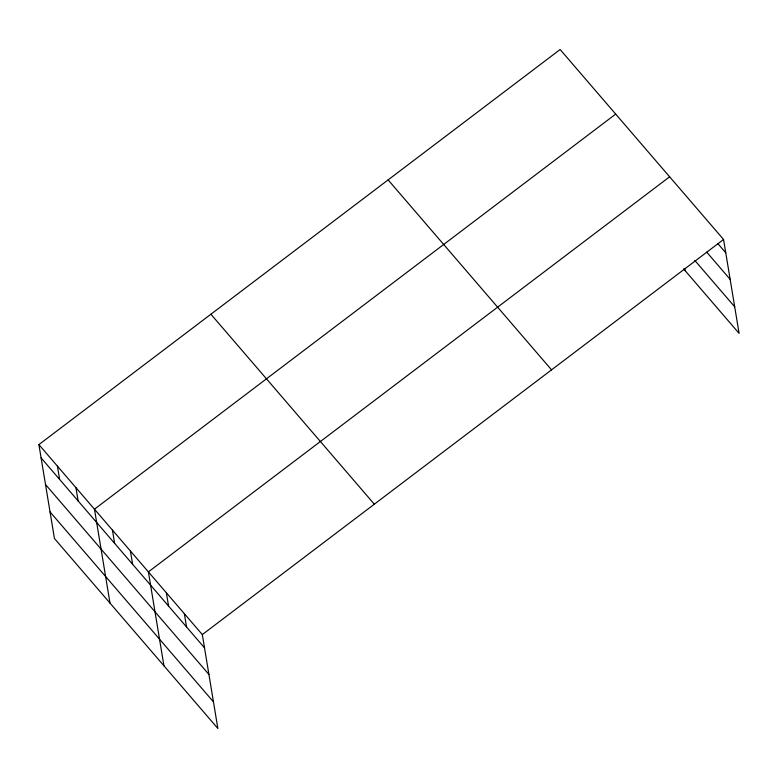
<?xml version="1.0" encoding="UTF-8"?>
<svg xmlns="http://www.w3.org/2000/svg" width="778" height="778" viewBox="0 0 778 778"><rect width="100%" height="100%" fill="white"/><g stroke="black" fill="none" stroke-linecap="round" stroke-linejoin="round"><path stroke-width="1.17" d="M38.9 444.608L202.319 634.585L217.869 728.49L54.45 538.522L38.9 444.608L560.131 49.51L723.55 239.478L739.1 333.392L683.609 268.887M615.69 114.094L94.469 509.201L110.009 603.106M669.625 176.791L148.394 571.888L163.944 665.803M202.319 634.585L723.55 239.478M717.938 243.689L725.757 252.772M706.706 252.121L730.153 279.38M694.832 260.455L734.695 306.785M388.125 179.893L551.544 369.861M210.906 314.224L374.325 504.202M41.098 457.892L204.526 647.87M45.503 484.5L208.932 674.477M50.045 511.914L213.464 701.882M684.805 268.488L685.175 270.705M184.347 613.686L186.545 626.971M166.366 592.787L168.573 606.072M130.412 550.989L132.62 564.283M112.44 530.09L114.638 543.384M75.943 487.67L78.14 500.954M57.426 466.139L59.624 479.423"/></g></svg>
